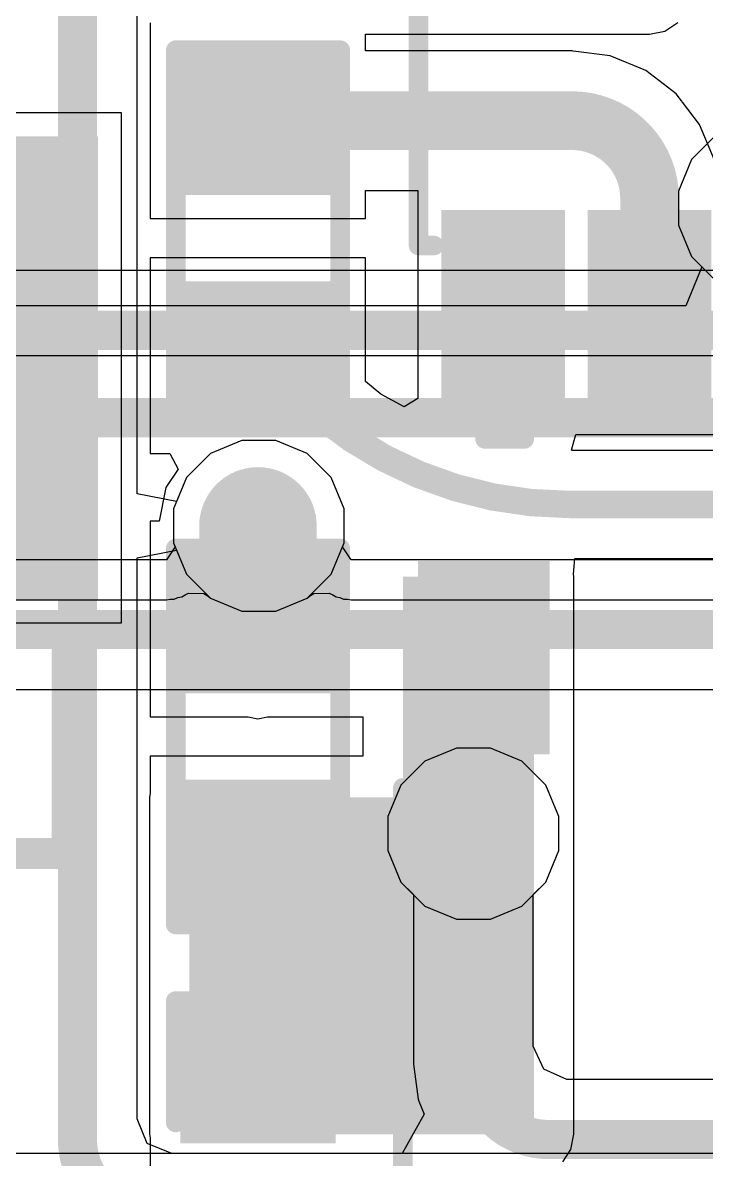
# Model space of a CAD drawing. Header units: inches. Extents: x -0.01 to 2.44, y -0.01 to 2.26.
# Drawn here: x 1.1649 to 1.3395, y 0.3448 to 0.635 of the extents above; entities that cross this region are included whole.
import ezdxf

# ---------------------------------------------------------------- set-up
doc = ezdxf.new("R2010")
doc.units = ezdxf.units.IN
doc.header["$MEASUREMENT"] = 0
for name, color, linetype in [('Bottom Layer', 5, 'Continuous'), ('GROUND', 16, 'Continuous'), ('POWER', 76, 'Continuous'), ('SIGNAL1', 90, 'Continuous'), ('SIGNAL2', 156, 'Continuous'), ('Top Layer', 1, 'Continuous'), ('Top Overlay', 2, 'Continuous'), ('Top Paste', 8, 'Continuous'), ('Top Solder', 216, 'Continuous'), ('Via Holes', 16, 'Continuous')]:
    doc.layers.add(name, color=color, linetype=linetype)

# ---------------------------------------------------------------- blocks, each defined once
blk = doc.blocks.new('SKRPABE010_18')
at = {"layer": 'Top Layer'}
for points in [[(-0.10236, 0.05512), (-0.06102, 0.05512), (-0.06102, 0.02953), (-0.10236, 0.02953)], [(0.06102, 0.05512), (0.10236, 0.05512), (0.10236, 0.02953), (0.06102, 0.02953)], [(-0.10236, -0.02953), (-0.06102, -0.02953), (-0.06102, -0.05512), (-0.10236, -0.05512)], [(0.06102, -0.02953), (0.10236, -0.02953), (0.10236, -0.05512), (0.06102, -0.05512)]]:
    blk.add_hatch(color=1, dxfattribs=at).paths.add_polyline_path(points)
at = {"layer": 'Top Paste'}
for points in [[(-0.10236, 0.05512), (-0.06102, 0.05512), (-0.06102, 0.02953), (-0.10236, 0.02953)], [(0.06102, 0.05512), (0.10236, 0.05512), (0.10236, 0.02953), (0.06102, 0.02953)], [(-0.10236, -0.02953), (-0.06102, -0.02953), (-0.06102, -0.05512), (-0.10236, -0.05512)], [(0.06102, -0.02953), (0.10236, -0.02953), (0.10236, -0.05512), (0.06102, -0.05512)]]:
    blk.add_hatch(color=8, dxfattribs=at).paths.add_polyline_path(points)
at = {"layer": 'Top Solder'}
for points in [[(-0.10636, 0.05912), (-0.05702, 0.05912), (-0.05702, 0.02553), (-0.10636, 0.02553)], [(0.05702, 0.05912), (0.10636, 0.05912), (0.10636, 0.02553), (0.05702, 0.02553)], [(-0.10636, -0.02553), (-0.05702, -0.02553), (-0.05702, -0.05912), (-0.10636, -0.05912)], [(0.05702, -0.02553), (0.10636, -0.02553), (0.10636, -0.05912), (0.05702, -0.05912)]]:
    blk.add_hatch(color=216, dxfattribs=at).paths.add_polyline_path(points)
at = {"layer": 'Top Overlay'}
for points in [[(0.04843, 0.06299, 0.005, 0.005, 0), (-0.04843, 0.06299, 0.005, 0.005, 0)], [(0.04843, -0.06299, 0.005, 0.005, 0), (-0.04843, -0.06299, 0.005, 0.005, 0)]]:
    blk.add_lwpolyline(points, format="xyseb", dxfattribs=at)
for points in [[(-0.04968, 0.06299, 0.0025, 0.0025, 1), (-0.04718, 0.06299, 0.0025, 0.0025, 1)], [(0.04718, 0.06299, 0.0025, 0.0025, 1), (0.04968, 0.06299, 0.0025, 0.0025, 1)], [(-0.11206, 0.044, 0.00787, 0.00787, 1), (-0.11994, 0.044, 0.00787, 0.00787, 1)], [(-0.12191, 0.044, 0.00394, 0.00394, 1), (-0.11797, 0.044, 0.00394, 0.00394, 1)], [(-0.11403, 0.044, 0.00394, 0.00394, 1), (-0.11009, 0.044, 0.00394, 0.00394, 1)], [(-0.04968, -0.06299, 0.0025, 0.0025, 1), (-0.04718, -0.06299, 0.0025, 0.0025, 1)], [(0.04718, -0.06299, 0.0025, 0.0025, 1), (0.04968, -0.06299, 0.0025, 0.0025, 1)]]:
    blk.add_lwpolyline(points, format="xyseb", close=True, dxfattribs=at)
blk = doc.blocks.new('C___0603_21')
at = {"layer": 'Top Layer'}
for points in [[(-0.015, 0.0175), (-0.015, -0.0175), (-0.045, -0.0175), (-0.045, 0.0175)], [(0.045, 0.0175), (0.045, -0.0175), (0.015, -0.0175), (0.015, 0.0175)]]:
    blk.add_hatch(color=1, dxfattribs=at).paths.add_polyline_path(points)
at = {"layer": 'Top Paste'}
for points in [[(-0.015, 0.0175), (-0.015, -0.0175), (-0.045, -0.0175), (-0.045, 0.0175)], [(0.045, 0.0175), (0.045, -0.0175), (0.015, -0.0175), (0.015, 0.0175)]]:
    blk.add_hatch(color=8, dxfattribs=at).paths.add_polyline_path(points)
at = {"layer": 'Top Solder'}
for points in [[(-0.01264, 0.01986), (-0.01264, -0.01986), (-0.04736, -0.01986), (-0.04736, 0.01986)], [(0.04736, 0.01986), (0.04736, -0.01986), (0.01264, -0.01986), (0.01264, 0.01986)]]:
    blk.add_hatch(color=216, dxfattribs=at).paths.add_polyline_path(points)
at = {"layer": 'Top Overlay'}
for points in [[(-0.049, 0.021, 0.005, 0.005, 0), (-0.049, -0.021, 0.005, 0.005, 0)], [(-0.049, 0.021, 0.005, 0.005, 0), (-0.018, 0.021, 0.005, 0.005, 0)], [(0.018, 0.021, 0.005, 0.005, 0), (0.049, 0.021, 0.005, 0.005, 0)], [(0.049, 0.021, 0.005, 0.005, 0), (0.049, -0.021, 0.005, 0.005, 0)], [(-0.049, -0.021, 0.005, 0.005, 0), (-0.018, -0.021, 0.005, 0.005, 0)], [(0.018, -0.021, 0.005, 0.005, 0), (0.049, -0.021, 0.005, 0.005, 0)]]:
    blk.add_lwpolyline(points, format="xyseb", dxfattribs=at)
for points in [[(-0.05025, 0.021, 0.0025, 0.0025, 1), (-0.04775, 0.021, 0.0025, 0.0025, 1)], [(-0.05025, 0.021, 0.0025, 0.0025, 1), (-0.04775, 0.021, 0.0025, 0.0025, 1)], [(-0.01925, 0.021, 0.0025, 0.0025, 1), (-0.01675, 0.021, 0.0025, 0.0025, 1)], [(0.01675, 0.021, 0.0025, 0.0025, 1), (0.01925, 0.021, 0.0025, 0.0025, 1)], [(0.04775, 0.021, 0.0025, 0.0025, 1), (0.05025, 0.021, 0.0025, 0.0025, 1)], [(0.04775, 0.021, 0.0025, 0.0025, 1), (0.05025, 0.021, 0.0025, 0.0025, 1)], [(-0.05025, -0.021, 0.0025, 0.0025, 1), (-0.04775, -0.021, 0.0025, 0.0025, 1)], [(-0.05025, -0.021, 0.0025, 0.0025, 1), (-0.04775, -0.021, 0.0025, 0.0025, 1)], [(-0.01925, -0.021, 0.0025, 0.0025, 1), (-0.01675, -0.021, 0.0025, 0.0025, 1)], [(0.01675, -0.021, 0.0025, 0.0025, 1), (0.01925, -0.021, 0.0025, 0.0025, 1)], [(0.04775, -0.021, 0.0025, 0.0025, 1), (0.05025, -0.021, 0.0025, 0.0025, 1)], [(0.04775, -0.021, 0.0025, 0.0025, 1), (0.05025, -0.021, 0.0025, 0.0025, 1)]]:
    blk.add_lwpolyline(points, format="xyseb", close=True, dxfattribs=at)
blk = doc.blocks.new('SOT_23_5_32')
at = {"layer": 'Top Layer'}
for points in [[(-0.07283, 0.04921), (-0.02953, 0.04921), (-0.02953, 0.02559), (-0.07283, 0.02559)], [(0.02953, 0.04921), (0.07283, 0.04921), (0.07283, 0.02559), (0.02953, 0.02559)], [(-0.07283, 0.01181), (-0.02953, 0.01181), (-0.02953, -0.01181), (-0.07283, -0.01181)], [(-0.07283, -0.02559), (-0.02953, -0.02559), (-0.02953, -0.04921), (-0.07283, -0.04921)], [(0.02953, -0.02559), (0.07283, -0.02559), (0.07283, -0.04921), (0.02953, -0.04921)]]:
    blk.add_hatch(color=1, dxfattribs=at).paths.add_polyline_path(points)
at = {"layer": 'Top Paste'}
for points in [[(-0.07283, 0.04921), (-0.02953, 0.04921), (-0.02953, 0.02559), (-0.07283, 0.02559)], [(0.02953, 0.04921), (0.07283, 0.04921), (0.07283, 0.02559), (0.02953, 0.02559)], [(-0.07283, 0.01181), (-0.02953, 0.01181), (-0.02953, -0.01181), (-0.07283, -0.01181)], [(-0.07283, -0.02559), (-0.02953, -0.02559), (-0.02953, -0.04921), (-0.07283, -0.04921)], [(0.02953, -0.02559), (0.07283, -0.02559), (0.07283, -0.04921), (0.02953, -0.04921)]]:
    blk.add_hatch(color=8, dxfattribs=at).paths.add_polyline_path(points)
at = {"layer": 'Top Solder'}
for points in [[(-0.07683, 0.05321), (-0.02553, 0.05321), (-0.02553, 0.02159), (-0.07683, 0.02159)], [(0.02553, 0.05321), (0.07683, 0.05321), (0.07683, 0.02159), (0.02553, 0.02159)], [(-0.07683, 0.01581), (-0.02553, 0.01581), (-0.02553, -0.01581), (-0.07683, -0.01581)], [(-0.07683, -0.02159), (-0.02553, -0.02159), (-0.02553, -0.05321), (-0.07683, -0.05321)], [(0.02553, -0.02159), (0.07683, -0.02159), (0.07683, -0.05321), (0.02553, -0.05321)]]:
    blk.add_hatch(color=216, dxfattribs=at).paths.add_polyline_path(points)
at = {"layer": 'Top Overlay'}
for points in [[(-0.03461, 0.059, 0.005, 0.005, 0), (0.03439, 0.059, 0.005, 0.005, 0)], [(-0.03461, 0.059, 0.005, 0.005, 0), (-0.03461, 0.05506, 0.005, 0.005, 0)], [(0.03439, 0.059, 0.005, 0.005, 0), (0.03439, 0.05506, 0.005, 0.005, 0)], [(-0.084, 0.042, 0.005, 0.005, 0), (-0.079, 0.037, 0.005, 0.005, 0)], [(-0.084, 0.042, 0.005, 0.005, 0), (-0.084, 0.032, 0.005, 0.005, 0)], [(-0.079, 0.037, 0.005, 0.005, 0), (-0.084, 0.032, 0.005, 0.005, 0)], [(0.03465, 0.01732, 0.005, 0.005, 0), (0.03465, -0.01646, 0.005, 0.005, 0)], [(-0.03461, -0.05506, 0.005, 0.005, 0), (-0.03461, -0.059, 0.005, 0.005, 0)], [(0.03439, -0.05506, 0.005, 0.005, 0), (0.03439, -0.059, 0.005, 0.005, 0)], [(-0.03461, -0.059, 0.005, 0.005, 0), (0.03439, -0.059, 0.005, 0.005, 0)]]:
    blk.add_lwpolyline(points, format="xyseb", dxfattribs=at)
for points in [[(-0.03586, 0.059, 0.0025, 0.0025, 1), (-0.03336, 0.059, 0.0025, 0.0025, 1)], [(-0.03586, 0.059, 0.0025, 0.0025, 1), (-0.03336, 0.059, 0.0025, 0.0025, 1)], [(0.03314, 0.059, 0.0025, 0.0025, 1), (0.03564, 0.059, 0.0025, 0.0025, 1)], [(0.03314, 0.059, 0.0025, 0.0025, 1), (0.03564, 0.059, 0.0025, 0.0025, 1)], [(-0.03586, 0.05506, 0.0025, 0.0025, 1), (-0.03336, 0.05506, 0.0025, 0.0025, 1)], [(0.03314, 0.05506, 0.0025, 0.0025, 1), (0.03564, 0.05506, 0.0025, 0.0025, 1)], [(-0.08525, 0.042, 0.0025, 0.0025, 1), (-0.08275, 0.042, 0.0025, 0.0025, 1)], [(-0.08525, 0.042, 0.0025, 0.0025, 1), (-0.08275, 0.042, 0.0025, 0.0025, 1)], [(-0.08025, 0.037, 0.0025, 0.0025, 1), (-0.07775, 0.037, 0.0025, 0.0025, 1)], [(-0.08025, 0.037, 0.0025, 0.0025, 1), (-0.07775, 0.037, 0.0025, 0.0025, 1)], [(-0.08525, 0.032, 0.0025, 0.0025, 1), (-0.08275, 0.032, 0.0025, 0.0025, 1)], [(-0.08525, 0.032, 0.0025, 0.0025, 1), (-0.08275, 0.032, 0.0025, 0.0025, 1)], [(0.0334, 0.01732, 0.0025, 0.0025, 1), (0.0359, 0.01732, 0.0025, 0.0025, 1)], [(0.0334, -0.01646, 0.0025, 0.0025, 1), (0.0359, -0.01646, 0.0025, 0.0025, 1)], [(-0.03586, -0.05506, 0.0025, 0.0025, 1), (-0.03336, -0.05506, 0.0025, 0.0025, 1)], [(0.03314, -0.05506, 0.0025, 0.0025, 1), (0.03564, -0.05506, 0.0025, 0.0025, 1)], [(-0.03586, -0.059, 0.0025, 0.0025, 1), (-0.03336, -0.059, 0.0025, 0.0025, 1)], [(-0.03586, -0.059, 0.0025, 0.0025, 1), (-0.03336, -0.059, 0.0025, 0.0025, 1)], [(0.03314, -0.059, 0.0025, 0.0025, 1), (0.03564, -0.059, 0.0025, 0.0025, 1)], [(0.03314, -0.059, 0.0025, 0.0025, 1), (0.03564, -0.059, 0.0025, 0.0025, 1)]]:
    blk.add_lwpolyline(points, format="xyseb", close=True, dxfattribs=at)
blk = doc.blocks.new('R___0603_50')
at = {"layer": 'Top Layer'}
for points in [[(-0.015, 0.0175), (-0.015, -0.0175), (-0.045, -0.0175), (-0.045, 0.0175)], [(0.045, 0.0175), (0.045, -0.0175), (0.015, -0.0175), (0.015, 0.0175)]]:
    blk.add_hatch(color=1, dxfattribs=at).paths.add_polyline_path(points)
at = {"layer": 'Top Paste'}
for points in [[(-0.015, 0.0175), (-0.015, -0.0175), (-0.045, -0.0175), (-0.045, 0.0175)], [(0.045, 0.0175), (0.045, -0.0175), (0.015, -0.0175), (0.015, 0.0175)]]:
    blk.add_hatch(color=8, dxfattribs=at).paths.add_polyline_path(points)
at = {"layer": 'Top Solder'}
for points in [[(-0.011, 0.0215), (-0.011, -0.0215), (-0.049, -0.0215), (-0.049, 0.0215)], [(0.049, 0.0215), (0.049, -0.0215), (0.011, -0.0215), (0.011, 0.0215)]]:
    blk.add_hatch(color=216, dxfattribs=at).paths.add_polyline_path(points)
at = {"layer": 'Top Overlay'}
for points in [[(-0.048, 0.021, 0.005, 0.005, 0), (-0.048, -0.021, 0.005, 0.005, 0)], [(-0.048, 0.021, 0.005, 0.005, 0), (0.048, 0.021, 0.005, 0.005, 0)], [(0.048, 0.021, 0.005, 0.005, 0), (0.048, -0.021, 0.005, 0.005, 0)], [(-0.048, -0.021, 0.005, 0.005, 0), (0.048, -0.021, 0.005, 0.005, 0)]]:
    blk.add_lwpolyline(points, format="xyseb", dxfattribs=at)
for points in [[(-0.04925, 0.021, 0.0025, 0.0025, 1), (-0.04675, 0.021, 0.0025, 0.0025, 1)], [(-0.04925, 0.021, 0.0025, 0.0025, 1), (-0.04675, 0.021, 0.0025, 0.0025, 1)], [(0.04675, 0.021, 0.0025, 0.0025, 1), (0.04925, 0.021, 0.0025, 0.0025, 1)], [(0.04675, 0.021, 0.0025, 0.0025, 1), (0.04925, 0.021, 0.0025, 0.0025, 1)], [(-0.04925, -0.021, 0.0025, 0.0025, 1), (-0.04675, -0.021, 0.0025, 0.0025, 1)], [(-0.04925, -0.021, 0.0025, 0.0025, 1), (-0.04675, -0.021, 0.0025, 0.0025, 1)], [(0.04675, -0.021, 0.0025, 0.0025, 1), (0.04925, -0.021, 0.0025, 0.0025, 1)], [(0.04675, -0.021, 0.0025, 0.0025, 1), (0.04925, -0.021, 0.0025, 0.0025, 1)]]:
    blk.add_lwpolyline(points, format="xyseb", close=True, dxfattribs=at)
blk = doc.blocks.new('R___0603_64')
at = {"layer": 'Top Layer'}
for points in [[(-0.015, 0.0175), (-0.015, -0.0175), (-0.045, -0.0175), (-0.045, 0.0175)], [(0.045, 0.0175), (0.045, -0.0175), (0.015, -0.0175), (0.015, 0.0175)]]:
    blk.add_hatch(color=1, dxfattribs=at).paths.add_polyline_path(points)
at = {"layer": 'Top Paste'}
for points in [[(-0.015, 0.0175), (-0.015, -0.0175), (-0.045, -0.0175), (-0.045, 0.0175)], [(0.045, 0.0175), (0.045, -0.0175), (0.015, -0.0175), (0.015, 0.0175)]]:
    blk.add_hatch(color=8, dxfattribs=at).paths.add_polyline_path(points)
at = {"layer": 'Top Solder'}
for points in [[(-0.011, 0.0215), (-0.011, -0.0215), (-0.049, -0.0215), (-0.049, 0.0215)], [(0.049, 0.0215), (0.049, -0.0215), (0.011, -0.0215), (0.011, 0.0215)]]:
    blk.add_hatch(color=216, dxfattribs=at).paths.add_polyline_path(points)
at = {"layer": 'Top Overlay'}
for points in [[(-0.048, 0.021, 0.005, 0.005, 0), (-0.048, -0.021, 0.005, 0.005, 0)], [(-0.048, 0.021, 0.005, 0.005, 0), (0.048, 0.021, 0.005, 0.005, 0)], [(0.048, 0.021, 0.005, 0.005, 0), (0.048, -0.021, 0.005, 0.005, 0)], [(-0.048, -0.021, 0.005, 0.005, 0), (0.048, -0.021, 0.005, 0.005, 0)]]:
    blk.add_lwpolyline(points, format="xyseb", dxfattribs=at)
for points in [[(-0.04925, 0.021, 0.0025, 0.0025, 1), (-0.04675, 0.021, 0.0025, 0.0025, 1)], [(-0.04925, 0.021, 0.0025, 0.0025, 1), (-0.04675, 0.021, 0.0025, 0.0025, 1)], [(0.04675, 0.021, 0.0025, 0.0025, 1), (0.04925, 0.021, 0.0025, 0.0025, 1)], [(0.04675, 0.021, 0.0025, 0.0025, 1), (0.04925, 0.021, 0.0025, 0.0025, 1)], [(-0.04925, -0.021, 0.0025, 0.0025, 1), (-0.04675, -0.021, 0.0025, 0.0025, 1)], [(-0.04925, -0.021, 0.0025, 0.0025, 1), (-0.04675, -0.021, 0.0025, 0.0025, 1)], [(0.04675, -0.021, 0.0025, 0.0025, 1), (0.04925, -0.021, 0.0025, 0.0025, 1)], [(0.04675, -0.021, 0.0025, 0.0025, 1), (0.04925, -0.021, 0.0025, 0.0025, 1)]]:
    blk.add_lwpolyline(points, format="xyseb", close=True, dxfattribs=at)
blk = doc.blocks.new('BM04B_GHS_TBT_90')
at = {"layer": 'Top Layer'}
blk.add_hatch(color=1, dxfattribs=at).paths.add_polyline_path([(-0.16634, 0.01476), (-0.12697, 0.01476), (-0.12697, -0.09547), (-0.16634, -0.09547)])
at = {"layer": 'Top Paste'}
blk.add_hatch(color=8, dxfattribs=at).paths.add_polyline_path([(-0.16634, 0.01476), (-0.12697, 0.01476), (-0.12697, -0.09547), (-0.16634, -0.09547)])
at = {"layer": 'Top Solder'}
blk.add_hatch(color=216, dxfattribs=at).paths.add_polyline_path([(-0.17034, 0.01876), (-0.12297, 0.01876), (-0.12297, -0.09947), (-0.17034, -0.09947)])
at = {"layer": 'Top Overlay'}
for points in [[(-0.10039, 0.08366, 0.00787, 0.00787, 0), (-0.1624, 0.08366, 0.00787, 0.00787, 0)], [(-0.1624, 0.08366, 0.00787, 0.00787, 0), (-0.1624, 0.02953, 0.00787, 0.00787, 0)]]:
    blk.add_lwpolyline(points, format="xyseb", dxfattribs=at)
for points in [[(-0.16437, 0.08366, 0.00394, 0.00394, 1), (-0.16043, 0.08366, 0.00394, 0.00394, 1)], [(-0.16437, 0.08366, 0.00394, 0.00394, 1), (-0.16043, 0.08366, 0.00394, 0.00394, 1)], [(-0.16437, 0.02953, 0.00394, 0.00394, 1), (-0.16043, 0.02953, 0.00394, 0.00394, 1)]]:
    blk.add_lwpolyline(points, format="xyseb", close=True, dxfattribs=at)

msp = doc.modelspace()

# ---------------------------------------------------------------- hatches: boundary and pattern name
at = {"layer": 'Bottom Layer'}
h = msp.add_hatch(color=5, dxfattribs=at)
edge = h.paths.add_edge_path()
edge.add_arc((1.22524, 0.50653), 0.01181, 0, 360)
h = msp.add_hatch(color=5, dxfattribs=at)
edge = h.paths.add_edge_path()
edge.add_arc((1.28, 0.42795), 0.01181, 0, 360)
at = {"layer": 'GROUND'}
h = msp.add_hatch(color=16, dxfattribs=at)
edge = h.paths.add_edge_path()
edge.add_arc((1.22524, 0.50653), 0.01181, 0, 360)
h = msp.add_hatch(color=16, dxfattribs=at)
edge = h.paths.add_edge_path()
edge.add_arc((1.28, 0.42795), 0.01181, 0, 360)
at = {"layer": 'POWER'}
h = msp.add_hatch(color=76, dxfattribs=at)
edge = h.paths.add_edge_path()
edge.add_arc((1.22524, 0.50653), 0.01181, 0, 360)
h = msp.add_hatch(color=76, dxfattribs=at)
edge = h.paths.add_edge_path()
edge.add_arc((1.28, 0.42795), 0.01181, 0, 360)
at = {"layer": 'SIGNAL1'}
h = msp.add_hatch(color=90, dxfattribs=at)
edge = h.paths.add_edge_path()
edge.add_arc((1.22524, 0.50653), 0.01181, 0, 360)
h = msp.add_hatch(color=90, dxfattribs=at)
edge = h.paths.add_edge_path()
edge.add_arc((1.28, 0.42795), 0.01181, 0, 360)
at = {"layer": 'SIGNAL2'}
h = msp.add_hatch(color=156, dxfattribs=at)
edge = h.paths.add_edge_path()
edge.add_arc((1.22524, 0.50653), 0.01181, 0, 360)
h = msp.add_hatch(color=156, dxfattribs=at)
edge = h.paths.add_edge_path()
edge.add_arc((1.28, 0.42795), 0.01181, 0, 360)
at = {"layer": 'Top Layer'}
h = msp.add_hatch(color=1, dxfattribs=at)
edge = h.paths.add_edge_path()
edge.add_arc((1.22524, 0.50653), 0.01181, 0, 360)
for points in [[(1.26201, 0.35121), (1.29547, 0.35121), (1.29547, 0.49358), (1.26201, 0.49358)], [(1.2075, 0.35121), (1.29547, 0.35121), (1.29547, 0.43724), (1.2075, 0.43724)]]:
    msp.add_hatch(color=1, dxfattribs=at).paths.add_polyline_path(points)
h = msp.add_hatch(color=1, dxfattribs=at)
edge = h.paths.add_edge_path()
edge.add_arc((1.28, 0.42795), 0.01181, 0, 360)
at = {"layer": 'Via Holes'}
h = msp.add_hatch(color=7, dxfattribs=at)
edge = h.paths.add_edge_path()
edge.add_arc((1.22524, 0.50653), 0.00591, 0, 360)
h = msp.add_hatch(color=7, dxfattribs=at)
edge = h.paths.add_edge_path()
edge.add_arc((1.28, 0.42795), 0.00591, 0, 360)

# ---------------------------------------------------------------- linework, layer by layer
at = {"layer": 'Bottom Layer'}
for p, q in [((1.34186, 0.60617), (1.33572, 0.60004)), ((1.33572, 0.60004), (1.3324, 0.59202)), ((1.3324, 0.59202), (1.3324, 0.58334)), ((1.3324, 0.58334), (1.33572, 0.57533)), ((1.33572, 0.57533), (1.34186, 0.56919)), ((1.2209, 0.52834), (1.21288, 0.52502)), ((1.22957, 0.52834), (1.2209, 0.52834)), ((1.23759, 0.52502), (1.22957, 0.52834)), ((1.21288, 0.52502), (1.20674, 0.51889)), ((1.24373, 0.51889), (1.23759, 0.52502)), ((1.20674, 0.51889), (1.20342, 0.51087)), ((1.24705, 0.51087), (1.24373, 0.51889)), ((1.20342, 0.51087), (1.20342, 0.50219)), ((1.24705, 0.50219), (1.24705, 0.51087)), ((1.20342, 0.50219), (1.20386, 0.50115)), ((1.24661, 0.50115), (1.24705, 0.50219)), ((1.20386, 0.50115), (1.20163, 0.49783)), ((1.24884, 0.49783), (1.24661, 0.50115)), ((1.20163, 0.49783), (0.2632, 0.49783)), ((1.39891, 0.49783), (1.24884, 0.49783)), ((0.2632, 0.48763), (1.20163, 0.48763)), ((1.20163, 0.48763), (1.20262, 0.48783)), ((1.20262, 0.48783), (1.20362, 0.48783)), ((1.20362, 0.48783), (1.20455, 0.48821)), ((1.20455, 0.48821), (1.20554, 0.48841)), ((1.20554, 0.48841), (1.20637, 0.48896)), ((1.20637, 0.48896), (1.2073, 0.48935)), ((1.2073, 0.48935), (1.21119, 0.48926)), ((1.21119, 0.48926), (1.21231, 0.48861)), ((1.21231, 0.48861), (1.21288, 0.48804)), ((1.21288, 0.48804), (1.2209, 0.48472)), ((1.22957, 0.48472), (1.23759, 0.48804)), ((1.23759, 0.48804), (1.23816, 0.48861)), ((1.23816, 0.48861), (1.23928, 0.48926)), ((1.23928, 0.48926), (1.24317, 0.48935)), ((1.24317, 0.48935), (1.2441, 0.48896)), ((1.2441, 0.48896), (1.24494, 0.48841)), ((1.24494, 0.48841), (1.24592, 0.48821)), ((1.24592, 0.48821), (1.24685, 0.48783)), ((1.24685, 0.48783), (1.24785, 0.48783)), ((1.24785, 0.48783), (1.24884, 0.48763)), ((1.24884, 0.48763), (1.38804, 0.48763)), ((1.2209, 0.48472), (1.22957, 0.48472)), ((1.27566, 0.44976), (1.26765, 0.44644)), ((1.28434, 0.44976), (1.27566, 0.44976)), ((1.29235, 0.44644), (1.28434, 0.44976)), ((1.26765, 0.44644), (1.26151, 0.44031)), ((1.29849, 0.44031), (1.29235, 0.44644)), ((1.26151, 0.44031), (1.25819, 0.43229)), ((1.30181, 0.43229), (1.29849, 0.44031)), ((1.25819, 0.43229), (1.25819, 0.42361)), ((1.30181, 0.42361), (1.30181, 0.43229)), ((1.25819, 0.42361), (1.26151, 0.4156)), ((1.29849, 0.4156), (1.30181, 0.42361)), ((1.26151, 0.4156), (1.26765, 0.40946)), ((1.29235, 0.40946), (1.29849, 0.4156)), ((1.26765, 0.40946), (1.27566, 0.40614)), ((1.28434, 0.40614), (1.29235, 0.40946)), ((1.27566, 0.40614), (1.28434, 0.40614))]:
    msp.add_line(p, q, dxfattribs=at)
at = {"layer": 'GROUND'}
for p, q in [((1.2209, 0.52834), (1.21288, 0.52502)), ((1.22957, 0.52834), (1.2209, 0.52834)), ((1.23759, 0.52502), (1.22957, 0.52834)), ((1.21288, 0.52502), (1.20674, 0.51889)), ((1.24373, 0.51889), (1.23759, 0.52502)), ((1.20674, 0.51889), (1.20342, 0.51087)), ((1.24705, 0.51087), (1.24373, 0.51889)), ((1.20342, 0.51087), (1.20342, 0.50219)), ((1.24705, 0.50219), (1.24705, 0.51087)), ((1.20342, 0.50219), (1.20674, 0.49418)), ((1.24373, 0.49418), (1.24705, 0.50219)), ((1.20674, 0.49418), (1.21288, 0.48804)), ((1.23759, 0.48804), (1.24373, 0.49418)), ((1.21288, 0.48804), (1.2209, 0.48472)), ((1.22957, 0.48472), (1.23759, 0.48804)), ((1.2209, 0.48472), (1.22957, 0.48472)), ((1.27566, 0.44976), (1.26765, 0.44644)), ((1.28434, 0.44976), (1.27566, 0.44976)), ((1.29235, 0.44644), (1.28434, 0.44976)), ((1.26765, 0.44644), (1.26151, 0.44031)), ((1.29849, 0.44031), (1.29235, 0.44644)), ((1.26151, 0.44031), (1.25819, 0.43229)), ((1.30181, 0.43229), (1.29849, 0.44031)), ((1.25819, 0.43229), (1.25819, 0.42361)), ((1.30181, 0.42361), (1.30181, 0.43229)), ((1.25819, 0.42361), (1.26151, 0.4156)), ((1.29849, 0.4156), (1.30181, 0.42361)), ((1.26151, 0.4156), (1.26765, 0.40946)), ((1.29235, 0.40946), (1.29849, 0.4156)), ((1.26765, 0.40946), (1.27566, 0.40614)), ((1.28434, 0.40614), (1.29235, 0.40946)), ((1.27566, 0.40614), (1.28434, 0.40614))]:
    msp.add_line(p, q, dxfattribs=at)
at = {"layer": 'POWER'}
for p, q in [((1.34186, 0.60617), (1.33572, 0.60004)), ((1.33572, 0.60004), (1.3324, 0.59202)), ((1.3324, 0.59202), (1.3324, 0.58334)), ((1.3324, 0.58334), (1.33572, 0.57533)), ((1.33572, 0.57533), (1.33837, 0.57268)), ((1.33837, 0.57268), (1.33422, 0.56268)), ((1.33422, 0.56268), (0.65, 0.56268)), ((0.63561, 0.55), (1.81974, 0.55)), ((1.27566, 0.44976), (1.26765, 0.44644)), ((1.28434, 0.44976), (1.27566, 0.44976)), ((1.29235, 0.44644), (1.28434, 0.44976)), ((1.26765, 0.44644), (1.26151, 0.44031)), ((1.29849, 0.44031), (1.29235, 0.44644)), ((1.26151, 0.44031), (1.25819, 0.43229)), ((1.30181, 0.43229), (1.29849, 0.44031)), ((1.25819, 0.43229), (1.25819, 0.42361)), ((1.30181, 0.42361), (1.30181, 0.43229)), ((1.25819, 0.42361), (1.26151, 0.4156)), ((1.29849, 0.4156), (1.30181, 0.42361)), ((1.26151, 0.4156), (1.26765, 0.40946)), ((1.29235, 0.40946), (1.29849, 0.4156)), ((1.26765, 0.40946), (1.27566, 0.40614)), ((1.28434, 0.40614), (1.29235, 0.40946)), ((1.27566, 0.40614), (1.28434, 0.40614))]:
    msp.add_line(p, q, dxfattribs=at)
at = {"layer": 'SIGNAL1'}
for p, q in [((1.46475, 0.57174), (0.49391, 0.57174)), ((0.3998, 0.46478), (1.39645, 0.46478)), ((1.27566, 0.44976), (1.26765, 0.44644)), ((1.28434, 0.44976), (1.27566, 0.44976)), ((1.29235, 0.44644), (1.28434, 0.44976)), ((1.26765, 0.44644), (1.26151, 0.44031)), ((1.29849, 0.44031), (1.29235, 0.44644)), ((1.26151, 0.44031), (1.25819, 0.43229)), ((1.30181, 0.43229), (1.29849, 0.44031)), ((1.25819, 0.43229), (1.25819, 0.42361)), ((1.30181, 0.42361), (1.30181, 0.43229)), ((1.25819, 0.42361), (1.26151, 0.4156)), ((1.29849, 0.4156), (1.30181, 0.42361)), ((1.26151, 0.4156), (1.26471, 0.4124)), ((1.29529, 0.4124), (1.29849, 0.4156)), ((1.26471, 0.4124), (1.26471, 0.36909)), ((1.29529, 0.37369), (1.29529, 0.4124)), ((1.298, 0.36784), (1.29529, 0.37369)), ((1.26471, 0.36909), (1.2647, 0.36909)), ((1.2647, 0.36909), (1.26588, 0.36015)), ((1.30384, 0.36514), (1.298, 0.36784)), ((1.3865, 0.36514), (1.30384, 0.36514)), ((1.26588, 0.36015), (1.26608, 0.35966)), ((1.26608, 0.35966), (1.26748, 0.35629)), ((1.26748, 0.35629), (1.26179, 0.34629)), ((1.26179, 0.34629), (1.01686, 0.34629))]:
    msp.add_line(p, q, dxfattribs=at)
for points in [[(0.49391, 0.55645, 0.01, 0.01, 0), (1.46475, 0.55645, 0.01, 0.01, 0)], [(0.47191, 0.53418, 0.01, 0.01, 0), (1.43985, 0.53418, 0.01, 0.01, 0)], [(0.3998, 0.48007, 0.01, 0.01, 0), (1.412, 0.48007, 0.01, 0.01, 0)], [(1.28, 0.36909, 0.01, 0.01, 0), (1.28, 0.42795, 0.01, 0.01, 0)], [(1.29924, 0.34984, 0.01, 0.01, -0.414214), (1.28, 0.36909, 0.01, 0.01, 0)], [(1.29924, 0.34984, 0.01, 0.01, 0), (1.66279, 0.34984, 0.01, 0.01, 0)]]:
    msp.add_lwpolyline(points, format="xyseb", dxfattribs=at)
for points in [[(1.2775, 0.42795, 0.005, 0.005, 1), (1.2825, 0.42795, 0.005, 0.005, 1)], [(1.2775, 0.36909, 0.005, 0.005, 1), (1.2825, 0.36909, 0.005, 0.005, 1)], [(1.2775, 0.36909, 0.005, 0.005, 1), (1.2825, 0.36909, 0.005, 0.005, 1)], [(1.29674, 0.34984, 0.005, 0.005, 1), (1.30174, 0.34984, 0.005, 0.005, 1)], [(1.29674, 0.34984, 0.005, 0.005, 1), (1.30174, 0.34984, 0.005, 0.005, 1)]]:
    msp.add_lwpolyline(points, format="xyseb", close=True, dxfattribs=at)
at = {"layer": 'SIGNAL2'}
for p, q in [((1.19419, 0.51471), (1.19419, 1.28561)), ((1.2209, 0.52834), (1.21288, 0.52502)), ((1.22957, 0.52834), (1.2209, 0.52834)), ((1.23759, 0.52502), (1.22957, 0.52834)), ((1.21288, 0.52502), (1.20674, 0.51889)), ((1.24373, 0.51889), (1.23759, 0.52502)), ((1.20674, 0.51889), (1.20419, 0.51272)), ((1.24705, 0.51087), (1.24373, 0.51889)), ((1.20419, 0.51272), (1.19419, 0.51471)), ((1.24705, 0.50219), (1.24705, 0.51087)), ((1.24373, 0.49418), (1.24705, 0.50219)), ((1.19419, 0.49835), (1.20419, 0.50034)), ((1.20419, 0.50034), (1.20674, 0.49418)), ((1.19419, 0.3551), (1.19419, 0.49835)), ((1.20674, 0.49418), (1.21288, 0.48804)), ((1.23759, 0.48804), (1.24373, 0.49418)), ((1.21288, 0.48804), (1.2209, 0.48472)), ((1.22957, 0.48472), (1.23759, 0.48804)), ((1.2209, 0.48472), (1.22957, 0.48472)), ((1.27566, 0.44976), (1.26765, 0.44644)), ((1.28434, 0.44976), (1.27566, 0.44976)), ((1.29235, 0.44644), (1.28434, 0.44976)), ((1.26765, 0.44644), (1.26151, 0.44031)), ((1.29849, 0.44031), (1.29235, 0.44644)), ((1.26151, 0.44031), (1.25819, 0.43229)), ((1.30181, 0.43229), (1.29849, 0.44031)), ((1.25819, 0.43229), (1.25819, 0.42361)), ((1.30181, 0.42361), (1.30181, 0.43229)), ((1.25819, 0.42361), (1.26151, 0.4156)), ((1.29849, 0.4156), (1.30181, 0.42361)), ((1.26151, 0.4156), (1.26765, 0.40946)), ((1.29235, 0.40946), (1.29849, 0.4156)), ((1.26765, 0.40946), (1.27566, 0.40614)), ((1.28434, 0.40614), (1.29235, 0.40946)), ((1.27566, 0.40614), (1.28434, 0.40614)), ((1.19671, 0.34881), (1.19419, 0.3551)), ((1.203, 0.34629), (1.19671, 0.34881)), ((1.39818, 0.34629), (1.203, 0.34629))]:
    msp.add_line(p, q, dxfattribs=at)
for points in [[(1.1789, 0.34982, 0.01, 0.01, 0), (1.1789, 1.30116, 0.01, 0.01, 0)], [(1.19772, 0.331, 0.01, 0.01, -0.414214), (1.1789, 0.34982, 0.01, 0.01, 0)]]:
    msp.add_lwpolyline(points, format="xyseb", dxfattribs=at)
msp.add_lwpolyline([(1.1764, 0.34982, 0.005, 0.005, 1), (1.1814, 0.34982, 0.005, 0.005, 1)], format="xyseb", close=True, dxfattribs=at)
msp.add_lwpolyline([(1.1764, 0.34982, 0.005, 0.005, 1), (1.1814, 0.34982, 0.005, 0.005, 1)], format="xyseb", close=True, dxfattribs=at)
at = {"layer": 'Top Layer'}
for p, q in [((1.1975, 0.635), (1.1975, 0.635)), ((1.1975, 0.635), (1.1975, 0.635)), ((1.1975, 0.635), (1.1975, 0.585)), ((1.325, 0.63206), (1.3289, 0.63283)), ((1.3289, 0.63283), (1.33221, 0.63504)), ((1.2525, 0.62784), (1.2525, 0.63206)), ((1.2525, 0.63206), (1.325, 0.63206)), ((1.30521, 0.62784), (1.2525, 0.62784)), ((1.30552, 0.62778), (1.30521, 0.62784)), ((1.31495, 0.62654), (1.30552, 0.62778)), ((1.32402, 0.62278), (1.31495, 0.62654)), ((1.33181, 0.61681), (1.32402, 0.62278)), ((1.33778, 0.60902), (1.33181, 0.61681)), ((1.19016, 0.61201), (1.13079, 0.61201)), ((1.19016, 0.48177), (1.19016, 0.61201)), ((1.34154, 0.59995), (1.33778, 0.60902)), ((1.2525, 0.585), (1.2525, 0.59216)), ((1.2525, 0.59216), (1.26579, 0.59216)), ((1.26579, 0.59216), (1.26579, 0.53903)), ((1.1975, 0.585), (1.2525, 0.585)), ((1.2525, 0.575), (1.1975, 0.575)), ((1.1975, 0.575), (1.1975, 0.525)), ((1.2525, 0.54336), (1.2525, 0.575)), ((1.25641, 0.54015), (1.2525, 0.54336)), ((1.26236, 0.53697), (1.25641, 0.54015)), ((1.26579, 0.53903), (1.26236, 0.53697)), ((1.30509, 0.52589), (1.30621, 0.52989)), ((1.30621, 0.52989), (1.34681, 0.52989)), ((1.30529, 0.52576), (1.30509, 0.52589)), ((1.41851, 0.52576), (1.30529, 0.52576)), ((1.1975, 0.525), (1.20246, 0.525)), ((1.20246, 0.525), (1.2046, 0.521)), ((1.2046, 0.521), (1.20145, 0.51629)), ((1.20145, 0.51629), (1.19975, 0.50776)), ((1.19975, 0.50776), (1.1975, 0.50776)), ((1.1975, 0.50776), (1.1975, 0.45776)), ((1.30554, 0.49424), (1.30595, 0.49824)), ((1.30595, 0.49824), (1.39409, 0.49824)), ((1.30567, 0.49358), (1.30554, 0.49424)), ((1.30567, 0.35121), (1.30567, 0.49358)), ((1.13079, 0.48177), (1.19016, 0.48177)), ((1.1975, 0.45776), (1.22254, 0.45776)), ((1.22254, 0.45776), (1.225, 0.45727)), ((1.225, 0.45727), (1.22746, 0.45776)), ((1.22746, 0.45776), (1.25181, 0.45776)), ((1.25181, 0.45776), (1.25181, 0.44776)), ((1.25181, 0.44776), (1.1975, 0.44776)), ((1.1975, 0.44776), (1.1975, 0.43822)), ((1.1975, 0.43822), (1.1973, 0.43724)), ((1.1973, 0.43724), (1.1973, 0.35121)), ((1.1973, 0.35121), (1.1975, 0.35023)), ((1.30489, 0.34731), (1.30567, 0.35121)), ((1.1975, 0.35023), (1.1975, 0.34121)), ((1.30281, 0.34419), (1.30489, 0.34731))]:
    msp.add_line(p, q, dxfattribs=at)
for points in [[(1.225, 0.61, 0.015, 0.015, 0), (1.30521, 0.61, 0.015, 0.015, 0)], [(1.30521, 0.61, 0.015, 0.015, -0.414214), (1.325, 0.59021, 0.015, 0.015, 0)], [(1.325, 0.56155, 0.015, 0.015, 0), (1.325, 0.59021, 0.015, 0.015, 0)], [(1.225, 0.55, 0.007, 0.007, 0), (1.23371, 0.54129, 0.007, 0.007, 0)], [(1.30442, 0.512, 0.007, 0.007, -0.198912), (1.23371, 0.54129, 0.007, 0.007, 0)], [(1.225, 0.48276, 0.03, 0.03, 0), (1.225, 0.50653, 0.03, 0.03, 0)], [(1.30442, 0.512, 0.007, 0.007, 0), (1.53013, 0.512, 0.007, 0.007, 0)]]:
    msp.add_lwpolyline(points, format="xyseb", dxfattribs=at)
for points in [[(1.22125, 0.61, 0.0075, 0.0075, 1), (1.22875, 0.61, 0.0075, 0.0075, 1)], [(1.30146, 0.61, 0.0075, 0.0075, 1), (1.30896, 0.61, 0.0075, 0.0075, 1)], [(1.30146, 0.61, 0.0075, 0.0075, 1), (1.30896, 0.61, 0.0075, 0.0075, 1)], [(1.32125, 0.59021, 0.0075, 0.0075, 1), (1.32875, 0.59021, 0.0075, 0.0075, 1)], [(1.32125, 0.59021, 0.0075, 0.0075, 1), (1.32875, 0.59021, 0.0075, 0.0075, 1)], [(1.32125, 0.56155, 0.0075, 0.0075, 1), (1.32875, 0.56155, 0.0075, 0.0075, 1)], [(1.22325, 0.55, 0.0035, 0.0035, 1), (1.22675, 0.55, 0.0035, 0.0035, 1)], [(1.23196, 0.54129, 0.0035, 0.0035, 1), (1.23546, 0.54129, 0.0035, 0.0035, 1)], [(1.23196, 0.54129, 0.0035, 0.0035, 1), (1.23546, 0.54129, 0.0035, 0.0035, 1)], [(1.2175, 0.50653, 0.015, 0.015, 1), (1.2325, 0.50653, 0.015, 0.015, 1)], [(1.30267, 0.512, 0.0035, 0.0035, 1), (1.30617, 0.512, 0.0035, 0.0035, 1)], [(1.30267, 0.512, 0.0035, 0.0035, 1), (1.30617, 0.512, 0.0035, 0.0035, 1)], [(1.2175, 0.48276, 0.015, 0.015, 1), (1.2325, 0.48276, 0.015, 0.015, 1)]]:
    msp.add_lwpolyline(points, format="xyseb", close=True, dxfattribs=at)

# ---------------------------------------------------------------- block references
for name, p, rotation in [('SOT_23_5_32', (1.325, 0.61273), 90), ('R___0603_64', (1.225, 0.58), 90), ('BM04B_GHS_TBT_90', (1.01382, 0.50654), 180), ('SKRPABE010_18', (1.325, 0.39121), 270), ('R___0603_50', (1.225, 0.45276), 90), ('C___0603_21', (1.225, 0.33621), 90)]:
    msp.add_blockref(name, p, dxfattribs=dict(rotation=rotation))

doc.saveas('drawing.dxf')
